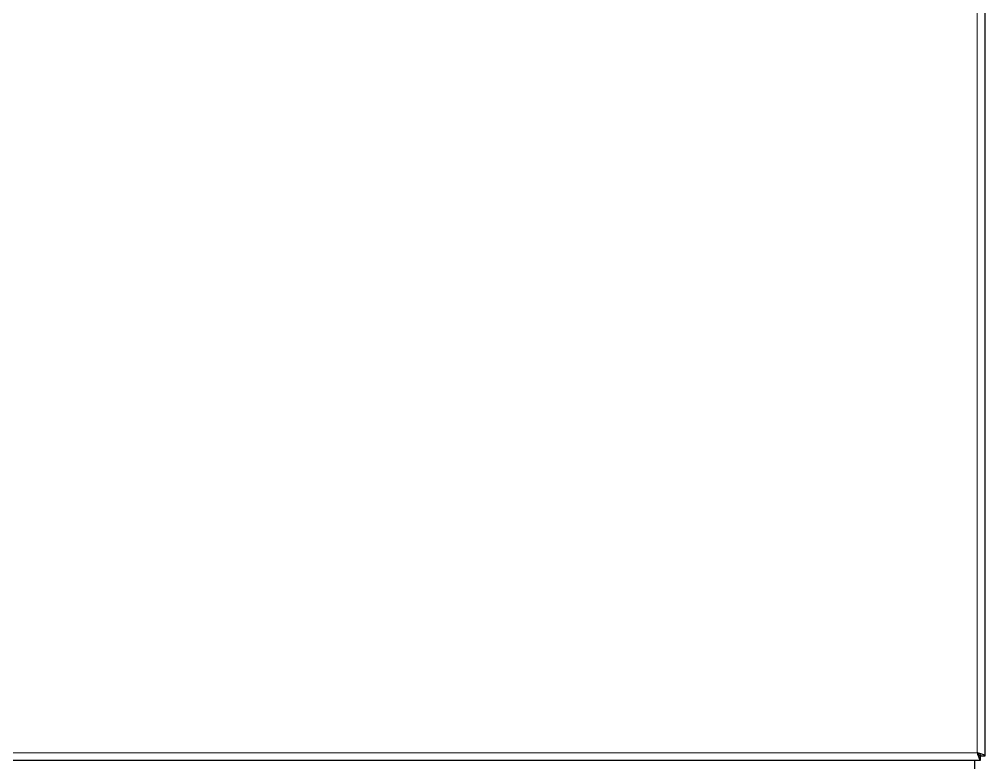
# Model space of a CAD drawing. Header units: millimetres. Extents: x -218071 to -203542, y 15363 to 51382.
# Drawn here: x -217760.36 to -217721.71, y 50546.18 to 50575.96 of the extents above; entities that cross this region are included whole.
import ezdxf

# ---------------------------------------------------------------- set-up
doc = ezdxf.new("R2010")
doc.units = ezdxf.units.MM
doc.header["$LTSCALE"] = 4
doc.layers.add('TPF-EQUIPEMENT', color=7, linetype='Continuous')

msp = doc.modelspace()

# ---------------------------------------------------------------- linework, layer by layer
at = {"layer": 'TPF-EQUIPEMENT', "color": 8, "linetype": 'Continuous', "lineweight": 18, "transparency": 33554671}
for p, q in [((-217722.006, 50546.581), (-217722.006, 50645.931)), ((-217796.206, 50546.581), (-217722.006, 50546.581))]:
    msp.add_line(p, q, dxfattribs=at)
at = {"layer": 'TPF-EQUIPEMENT', "color": 7, "linetype": 'Continuous', "lineweight": 25, "transparency": 33554671}
for p, q in [((-217721.706, 50646.066), (-217721.706, 50546.445)), ((-217721.87, 50546.281), (-217721.87, 50546.431)), ((-217721.706, 50546.445), (-217721.856, 50546.445)), ((-217796.342, 50546.281), (-217721.87, 50546.281)), ((-217722.106, 50545.806), (-217722.106, 50546.281))]:
    msp.add_line(p, q, dxfattribs=at)
for points, knots in [([(-217721.706, 50546.445), (-217721.71, 50546.455), (-217721.717, 50546.475), (-217721.773, 50546.505), (-217721.854, 50546.536), (-217721.938, 50546.561), (-217721.989, 50546.576), (-217722.006, 50546.581)], [0, 0, 0, 0, 0.223464, 0.446959, 0.670454, 0.893949, 1, 1, 1, 1]), ([(-217721.856, 50546.445), (-217721.859, 50546.457), (-217721.864, 50546.482), (-217721.903, 50546.517), (-217721.952, 50546.549), (-217721.989, 50546.571), (-217722.006, 50546.581)], [0, 0, 0, 0, 0.282308, 0.530618, 0.778849, 1, 1, 1, 1]), ([(-217722.006, 50546.581), (-217721.996, 50546.545), (-217721.976, 50546.475), (-217721.945, 50546.383), (-217721.915, 50546.315), (-217721.89, 50546.284), (-217721.875, 50546.281), (-217721.87, 50546.281)], [0, 0, 0, 0, 0.223464, 0.446959, 0.670454, 0.893949, 1, 1, 1, 1]), ([(-217722.006, 50546.581), (-217721.993, 50546.558), (-217721.969, 50546.517), (-217721.934, 50546.467), (-217721.901, 50546.436), (-217721.88, 50546.432), (-217721.87, 50546.431)], [0, 0, 0, 0, 0.282308, 0.530618, 0.778849, 1, 1, 1, 1])]:
    msp.add_open_spline(points, degree=3, knots=knots, dxfattribs=at)

doc.saveas('drawing.dxf')
